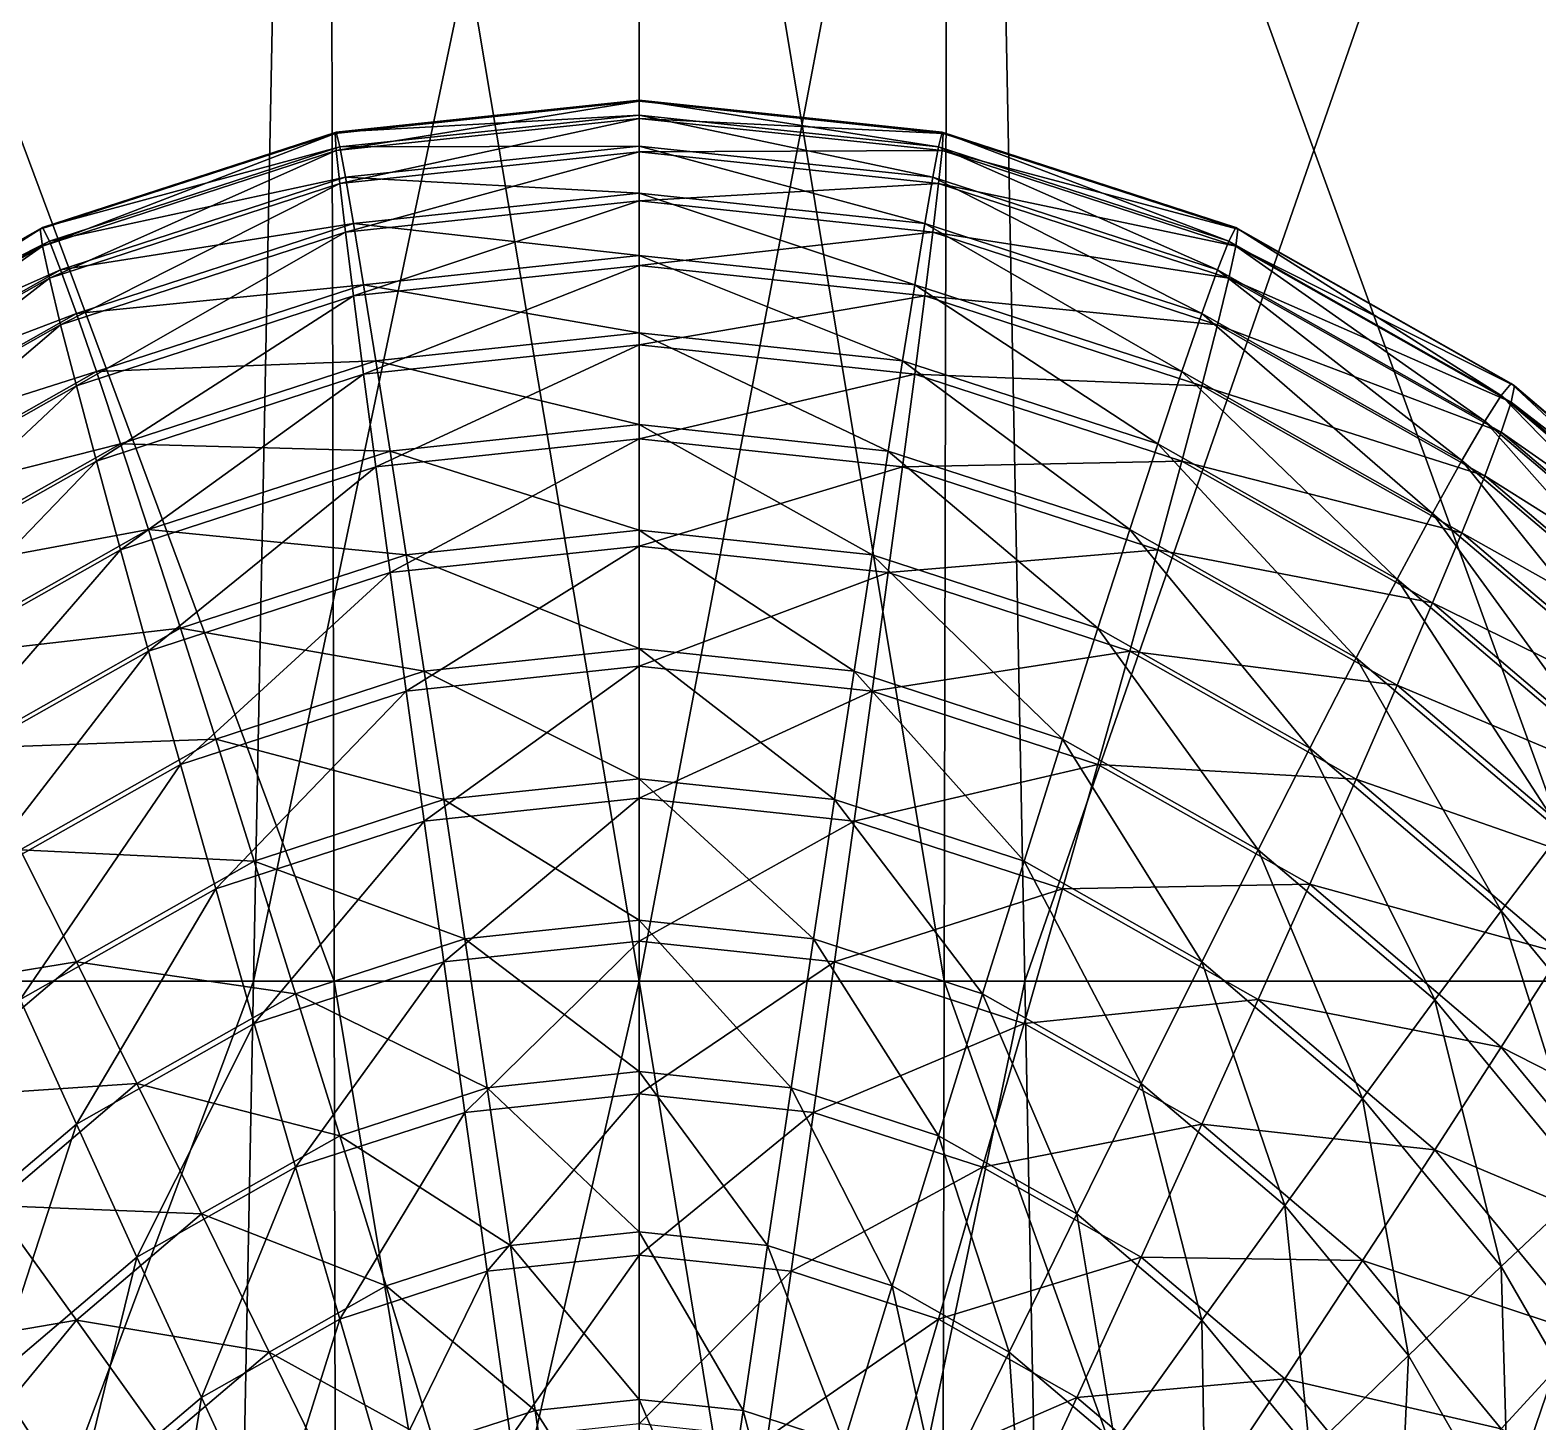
# Model space of a CAD drawing. Header units: metres. Extents: x -4.19 to 4.19, y -6.6 to 2.07.
# Drawn here: x -0.278 to 0.411, y -3.733 to -3.097 of the extents above; entities that cross this region are included whole.
import ezdxf

# ---------------------------------------------------------------- set-up
doc = ezdxf.new("R2010")
doc.units = ezdxf.units.M

msp = doc.modelspace()

# ---------------------------------------------------------------- linework, layer by layer
at = {"layer": 'Cockpit'}
for points in [[(-0.13892, -3.14455, 0.53681), (0, -3.12928, 0.52265), (0, -3.1298, 0.54049)], [(-0.13892, -3.14455, 0.53681), (-0.13839, -3.14396, 0.51899), (0, -3.12928, 0.52265)], [(-0.13839, -3.1524, 0.55282), (-0.13892, -3.14455, 0.53681), (0, -3.1298, 0.54049)], [(-0.13839, -3.14396, 0.51899), (0, -3.13614, 0.50311), (0, -3.12928, 0.52265)], [(-0.13839, -3.1524, 0.55282), (0, -3.1298, 0.54049), (0, -3.13771, 0.55648)], [(0, -3.1298, 0.54049), (0, -3.12928, 0.52265), (0.13839, -3.14396, 0.51899)], [(0, -3.12928, 0.52265), (0.13681, -3.15066, 0.49949), (0.13839, -3.14396, 0.51899)], [(0, -3.12928, 0.52265), (0, -3.13614, 0.50311), (0.13681, -3.15066, 0.49949)], [(0, -3.13771, 0.55648), (0, -3.1298, 0.54049), (0.13892, -3.14454, 0.53681)], [(0, -3.1298, 0.54049), (0.13839, -3.14396, 0.51899), (0.13892, -3.14454, 0.53681)], [(-0.13839, -3.14396, 0.51899), (-0.13681, -3.15066, 0.49949), (0, -3.13614, 0.50311)], [(-0.13681, -3.16746, 0.56689), (-0.13839, -3.1524, 0.55282), (0, -3.13771, 0.55648)], [(-0.13681, -3.15066, 0.49949), (0, -3.15034, 0.48202), (0, -3.13614, 0.50311)], [(-0.13681, -3.16746, 0.56689), (0, -3.13771, 0.55648), (0, -3.15295, 0.57051)], [(0, -3.13614, 0.50311), (0.13419, -3.16458, 0.47847), (0.13681, -3.15066, 0.49949)], [(0, -3.13614, 0.50311), (0, -3.15034, 0.48202), (0.13419, -3.16458, 0.47847)], [(0, -3.15295, 0.57051), (0, -3.13771, 0.55648), (0.13839, -3.1524, 0.55282)], [(0, -3.13771, 0.55648), (0.13892, -3.14454, 0.53681), (0.13839, -3.1524, 0.55282)], [(-0.27362, -3.18832, 0.5259), (-0.13839, -3.14396, 0.51899), (-0.13892, -3.14455, 0.53681)], [(-0.27362, -3.18832, 0.5259), (-0.27257, -3.18757, 0.50812), (-0.13839, -3.14396, 0.51899)], [(-0.27257, -3.19601, 0.54195), (-0.27362, -3.18832, 0.5259), (-0.13892, -3.14455, 0.53681)], [(-0.27257, -3.18757, 0.50812), (-0.13681, -3.15066, 0.49949), (-0.13839, -3.14396, 0.51899)], [(-0.27257, -3.19601, 0.54195), (-0.13892, -3.14455, 0.53681), (-0.13839, -3.1524, 0.55282)], [(0.13839, -3.14396, 0.51899), (0.13681, -3.15066, 0.49949), (0.26946, -3.19377, 0.48875)], [(0.13892, -3.14454, 0.53681), (0.13839, -3.14396, 0.51899), (0.27258, -3.18757, 0.50812)], [(0.13839, -3.14396, 0.51899), (0.26946, -3.19377, 0.48875), (0.27258, -3.18757, 0.50812)], [(0.13839, -3.1524, 0.55282), (0.13892, -3.14454, 0.53681), (0.27362, -3.18832, 0.5259)], [(0.13892, -3.14454, 0.53681), (0.27258, -3.18757, 0.50812), (0.27362, -3.18832, 0.5259)], [(-0.27257, -3.18757, 0.50812), (-0.26946, -3.19377, 0.48875), (-0.13681, -3.15066, 0.49949)], [(-0.26946, -3.21057, 0.55614), (-0.27257, -3.19601, 0.54195), (-0.13839, -3.1524, 0.55282)], [(-0.26946, -3.19377, 0.48875), (-0.13418, -3.16458, 0.47847), (-0.13681, -3.15066, 0.49949)], [(-0.26946, -3.21057, 0.55614), (-0.13839, -3.1524, 0.55282), (-0.13681, -3.16746, 0.56689)], [(-0.13681, -3.15066, 0.49949), (-0.13418, -3.16458, 0.47847), (0, -3.15034, 0.48202)], [(-0.13418, -3.18963, 0.57892), (-0.13681, -3.16746, 0.56689), (0, -3.15295, 0.57051)], [(-0.13418, -3.16458, 0.47847), (0, -3.17177, 0.45953), (0, -3.15034, 0.48202)], [(-0.13418, -3.18963, 0.57892), (0, -3.15295, 0.57051), (0, -3.17539, 0.58247)], [(0, -3.15034, 0.48202), (0.13054, -3.18562, 0.45607), (0.13419, -3.16458, 0.47847)], [(0, -3.15034, 0.48202), (0, -3.17177, 0.45953), (0.13054, -3.18562, 0.45607)], [(0, -3.15295, 0.57051), (0.13839, -3.1524, 0.55282), (0.13681, -3.16746, 0.56689)], [(0, -3.17539, 0.58247), (0, -3.15295, 0.57051), (0.13681, -3.16746, 0.56689)], [(0.13681, -3.15066, 0.49949), (0.13419, -3.16458, 0.47847), (0.26429, -3.20687, 0.46793)], [(0.13681, -3.15066, 0.49949), (0.26429, -3.20687, 0.46793), (0.26946, -3.19377, 0.48875)], [(0.13681, -3.16746, 0.56689), (0.13839, -3.1524, 0.55282), (0.27258, -3.19601, 0.54195)], [(0.13839, -3.1524, 0.55282), (0.27362, -3.18832, 0.5259), (0.27258, -3.19601, 0.54195)], [(-0.26946, -3.19377, 0.48875), (-0.26429, -3.20687, 0.46793), (-0.13418, -3.16458, 0.47847)], [(-0.26429, -3.23191, 0.56838), (-0.26946, -3.21057, 0.55614), (-0.13681, -3.16746, 0.56689)], [(-0.26429, -3.20687, 0.46793), (-0.13054, -3.18562, 0.45607), (-0.13418, -3.16458, 0.47847)], [(-0.26429, -3.23191, 0.56838), (-0.13681, -3.16746, 0.56689), (-0.13418, -3.18963, 0.57892)], [(-0.13418, -3.16458, 0.47847), (-0.13054, -3.18562, 0.45607), (0, -3.17177, 0.45953)], [(0, -3.17539, 0.58247), (0.13681, -3.16746, 0.56689), (0.13419, -3.18963, 0.57892)], [(0.13419, -3.16458, 0.47847), (0.13054, -3.18562, 0.45607), (0.25712, -3.22676, 0.44582)], [(0.13419, -3.16458, 0.47847), (0.25712, -3.22676, 0.44582), (0.26429, -3.20687, 0.46793)], [(0.13419, -3.18963, 0.57892), (0.13681, -3.16746, 0.56689), (0.26946, -3.21057, 0.55614)], [(0.13681, -3.16746, 0.56689), (0.27258, -3.19601, 0.54195), (0.26946, -3.21057, 0.55614)], [(-0.13054, -3.21872, 0.58882), (-0.13418, -3.18963, 0.57892), (0, -3.17539, 0.58247)], [(-0.13054, -3.18562, 0.45607), (0, -3.20027, 0.43581), (0, -3.17177, 0.45953)], [(-0.13054, -3.21872, 0.58882), (0, -3.17539, 0.58247), (0, -3.20487, 0.59227)], [(0, -3.17177, 0.45953), (0.1259, -3.21362, 0.43248), (0.13054, -3.18562, 0.45607)], [(0, -3.17177, 0.45953), (0, -3.20027, 0.43581), (0.1259, -3.21362, 0.43248)], [(0, -3.20487, 0.59227), (0, -3.17539, 0.58247), (0.13419, -3.18963, 0.57892)], [(-0.4, -3.2598, 0.50808), (-0.27257, -3.18757, 0.50812), (-0.27362, -3.18832, 0.5259)], [(-0.4, -3.2598, 0.50808), (-0.39848, -3.25878, 0.49037), (-0.27257, -3.18757, 0.50812)], [(-0.39848, -3.26721, 0.52419), (-0.4, -3.2598, 0.50808), (-0.27362, -3.18832, 0.5259)], [(-0.39848, -3.25878, 0.49037), (-0.26946, -3.19377, 0.48875), (-0.27257, -3.18757, 0.50812)], [(-0.39848, -3.26721, 0.52419), (-0.27362, -3.18832, 0.5259), (-0.27257, -3.19601, 0.54195)], [(-0.26429, -3.20687, 0.46793), (-0.25711, -3.22676, 0.44582), (-0.13054, -3.18562, 0.45607)], [(-0.25711, -3.22676, 0.44582), (-0.1259, -3.21363, 0.43248), (-0.13054, -3.18562, 0.45607)], [(-0.13054, -3.18562, 0.45607), (-0.1259, -3.21363, 0.43248), (0, -3.20027, 0.43581)], [(0.13054, -3.18562, 0.45607), (0.1259, -3.21362, 0.43248), (0.24798, -3.2533, 0.42259)], [(0.13054, -3.18562, 0.45607), (0.24798, -3.2533, 0.42259), (0.25712, -3.22676, 0.44582)], [(0.27258, -3.18757, 0.50812), (0.26946, -3.19377, 0.48875), (0.39392, -3.26416, 0.4712)], [(0.27362, -3.18832, 0.5259), (0.27258, -3.18757, 0.50812), (0.39848, -3.25878, 0.49037)], [(0.27258, -3.18757, 0.50812), (0.39392, -3.26416, 0.4712), (0.39848, -3.25878, 0.49037)], [(0.27258, -3.19601, 0.54195), (0.27362, -3.18832, 0.5259), (0.4, -3.2598, 0.50808)], [(0.27362, -3.18832, 0.5259), (0.39848, -3.25878, 0.49037), (0.4, -3.2598, 0.50808)], [(-0.39848, -3.25878, 0.49037), (-0.39392, -3.26416, 0.4712), (-0.26946, -3.19377, 0.48875)], [(-0.39392, -3.28097, 0.53859), (-0.39848, -3.26721, 0.52419), (-0.27257, -3.19601, 0.54195)], [(-0.39392, -3.26416, 0.4712), (-0.26429, -3.20687, 0.46793), (-0.26946, -3.19377, 0.48875)], [(-0.39392, -3.28097, 0.53859), (-0.27257, -3.19601, 0.54195), (-0.26946, -3.21057, 0.55614)], [(-0.25711, -3.25986, 0.57856), (-0.26429, -3.23191, 0.56838), (-0.13418, -3.18963, 0.57892)], [(-0.25711, -3.25986, 0.57856), (-0.13418, -3.18963, 0.57892), (-0.13054, -3.21872, 0.58882)], [(0, -3.20487, 0.59227), (0.13419, -3.18963, 0.57892), (0.13054, -3.21872, 0.58882)], [(0.13054, -3.21872, 0.58882), (0.13419, -3.18963, 0.57892), (0.26429, -3.23191, 0.56838)], [(0.13419, -3.18963, 0.57892), (0.26946, -3.21057, 0.55614), (0.26429, -3.23191, 0.56838)], [(0.26946, -3.19377, 0.48875), (0.26429, -3.20687, 0.46793), (0.38637, -3.27591, 0.45071)], [(0.26946, -3.19377, 0.48875), (0.38637, -3.27591, 0.45071), (0.39392, -3.26416, 0.4712)], [(0.26946, -3.21057, 0.55614), (0.27258, -3.19601, 0.54195), (0.39848, -3.26721, 0.52419)], [(0.27258, -3.19601, 0.54195), (0.4, -3.2598, 0.50808), (0.39848, -3.26721, 0.52419)], [(-0.1259, -3.21363, 0.43248), (0, -3.23561, 0.41105), (0, -3.20027, 0.43581)], [(0, -3.20027, 0.43581), (0.12031, -3.24837, 0.40786), (0.1259, -3.21362, 0.43248)], [(0, -3.20027, 0.43581), (0, -3.23561, 0.41105), (0.12031, -3.24837, 0.40786)], [(-0.39392, -3.26416, 0.4712), (-0.38637, -3.27591, 0.45071), (-0.26429, -3.20687, 0.46793)], [(-0.38637, -3.27591, 0.45071), (-0.25711, -3.22676, 0.44582), (-0.26429, -3.20687, 0.46793)], [(-0.1259, -3.25452, 0.5965), (-0.13054, -3.21872, 0.58882), (0, -3.20487, 0.59227)], [(-0.1259, -3.25452, 0.5965), (0, -3.20487, 0.59227), (0, -3.24116, 0.59983)], [(0, -3.24116, 0.59983), (0, -3.20487, 0.59227), (0.13054, -3.21872, 0.58882)], [(0.26429, -3.20687, 0.46793), (0.25712, -3.22676, 0.44582), (0.37588, -3.29393, 0.42907)], [(0.26429, -3.20687, 0.46793), (0.37588, -3.29393, 0.42907), (0.38637, -3.27591, 0.45071)], [(-0.38637, -3.30095, 0.55116), (-0.39392, -3.28097, 0.53859), (-0.26946, -3.21057, 0.55614)], [(-0.38637, -3.30095, 0.55116), (-0.26946, -3.21057, 0.55614), (-0.26429, -3.23191, 0.56838)], [(-0.25711, -3.22676, 0.44582), (-0.24798, -3.2533, 0.42259), (-0.1259, -3.21363, 0.43248)], [(-0.24798, -3.2533, 0.42259), (-0.12031, -3.24837, 0.40786), (-0.1259, -3.21363, 0.43248)], [(-0.1259, -3.21363, 0.43248), (-0.12031, -3.24837, 0.40786), (0, -3.23561, 0.41105)], [(0.1259, -3.21362, 0.43248), (0.12031, -3.24837, 0.40786), (0.23696, -3.28628, 0.39841)], [(0.1259, -3.21362, 0.43248), (0.23696, -3.28628, 0.39841), (0.24798, -3.2533, 0.42259)], [(0.26429, -3.23191, 0.56838), (0.26946, -3.21057, 0.55614), (0.39392, -3.28097, 0.53859)], [(0.26946, -3.21057, 0.55614), (0.39848, -3.26721, 0.52419), (0.39392, -3.28097, 0.53859)], [(-0.24798, -3.29419, 0.58661), (-0.25711, -3.25986, 0.57856), (-0.13054, -3.21872, 0.58882)], [(-0.24798, -3.29419, 0.58661), (-0.13054, -3.21872, 0.58882), (-0.1259, -3.25452, 0.5965)], [(0, -3.24116, 0.59983), (0.13054, -3.21872, 0.58882), (0.1259, -3.25452, 0.5965)], [(0.1259, -3.25452, 0.5965), (0.13054, -3.21872, 0.58882), (0.25712, -3.25986, 0.57856)], [(0.13054, -3.21872, 0.58882), (0.26429, -3.23191, 0.56838), (0.25712, -3.25986, 0.57856)], [(-0.38637, -3.27591, 0.45071), (-0.37588, -3.29393, 0.42907), (-0.25711, -3.22676, 0.44582)], [(-0.37588, -3.29393, 0.42907), (-0.24798, -3.2533, 0.42259), (-0.25711, -3.22676, 0.44582)], [(0.25712, -3.22676, 0.44582), (0.24798, -3.2533, 0.42259), (0.36252, -3.31808, 0.40643)], [(0.25712, -3.22676, 0.44582), (0.36252, -3.31808, 0.40643), (0.37588, -3.29393, 0.42907)], [(-0.37588, -3.32702, 0.56181), (-0.38637, -3.30095, 0.55116), (-0.26429, -3.23191, 0.56838)], [(-0.37588, -3.32702, 0.56181), (-0.26429, -3.23191, 0.56838), (-0.25711, -3.25986, 0.57856)], [(-0.12031, -3.24837, 0.40786), (0, -3.27753, 0.38543), (0, -3.23561, 0.41105)], [(0, -3.23561, 0.41105), (0.1138, -3.2896, 0.38242), (0.12031, -3.24837, 0.40786)], [(0, -3.23561, 0.41105), (0, -3.27753, 0.38543), (0.1138, -3.2896, 0.38242)], [(0.25712, -3.25986, 0.57856), (0.26429, -3.23191, 0.56838), (0.38637, -3.30095, 0.55116)], [(0.26429, -3.23191, 0.56838), (0.39392, -3.28097, 0.53859), (0.38637, -3.30095, 0.55116)], [(-0.12031, -3.29676, 0.60192), (-0.1259, -3.25452, 0.5965), (0, -3.24116, 0.59983)], [(-0.12031, -3.29676, 0.60192), (0, -3.24116, 0.59983), (0, -3.28399, 0.60511)], [(0, -3.28399, 0.60511), (0, -3.24116, 0.59983), (0.1259, -3.25452, 0.5965)], [(-0.24798, -3.2533, 0.42259), (-0.23696, -3.28628, 0.39841), (-0.12031, -3.24837, 0.40786)], [(-0.23696, -3.28628, 0.39841), (-0.11379, -3.2896, 0.38242), (-0.12031, -3.24837, 0.40786)], [(-0.12031, -3.24837, 0.40786), (-0.11379, -3.2896, 0.38242), (0, -3.27753, 0.38543)], [(0.12031, -3.24837, 0.40786), (0.1138, -3.2896, 0.38242), (0.22413, -3.32546, 0.37348)], [(0.12031, -3.24837, 0.40786), (0.22413, -3.32546, 0.37348), (0.23696, -3.28628, 0.39841)], [(-0.37588, -3.29393, 0.42907), (-0.36252, -3.31808, 0.40643), (-0.24798, -3.2533, 0.42259)], [(-0.36252, -3.31808, 0.40643), (-0.23696, -3.28628, 0.39841), (-0.24798, -3.2533, 0.42259)], [(-0.23696, -3.33467, 0.59247), (-0.24798, -3.29419, 0.58661), (-0.1259, -3.25452, 0.5965)], [(-0.23696, -3.33467, 0.59247), (-0.1259, -3.25452, 0.5965), (-0.12031, -3.29676, 0.60192)], [(0, -3.28399, 0.60511), (0.1259, -3.25452, 0.5965), (0.12031, -3.29676, 0.60192)], [(0.12031, -3.29676, 0.60192), (0.1259, -3.25452, 0.5965), (0.24798, -3.29419, 0.58661)], [(0.1259, -3.25452, 0.5965), (0.25712, -3.25986, 0.57856), (0.24798, -3.29419, 0.58661)], [(0.24798, -3.2533, 0.42259), (0.23696, -3.28628, 0.39841), (0.34641, -3.34819, 0.38298)], [(0.24798, -3.2533, 0.42259), (0.34641, -3.34819, 0.38298), (0.36252, -3.31808, 0.40643)], [(-0.36252, -3.35898, 0.57046), (-0.37588, -3.32702, 0.56181), (-0.25711, -3.25986, 0.57856)], [(-0.36252, -3.35898, 0.57046), (-0.25711, -3.25986, 0.57856), (-0.24798, -3.29419, 0.58661)], [(0.24798, -3.29419, 0.58661), (0.25712, -3.25986, 0.57856), (0.37588, -3.32702, 0.56181)], [(0.25712, -3.25986, 0.57856), (0.38637, -3.30095, 0.55116), (0.37588, -3.32702, 0.56181)], [(0.39392, -3.26416, 0.4712), (0.38637, -3.27591, 0.45071), (0.49671, -3.36961, 0.42735)], [(0.39848, -3.25878, 0.49037), (0.39392, -3.26416, 0.4712), (0.50642, -3.3597, 0.44738)], [(0.39392, -3.26416, 0.4712), (0.49671, -3.36961, 0.42735), (0.50642, -3.3597, 0.44738)], [(0.4, -3.2598, 0.50808), (0.39848, -3.25878, 0.49037), (0.51227, -3.35542, 0.46627)], [(0.39848, -3.25878, 0.49037), (0.50642, -3.3597, 0.44738), (0.51227, -3.35542, 0.46627)], [(0.39848, -3.26721, 0.52419), (0.4, -3.2598, 0.50808), (0.51423, -3.35681, 0.48389)], [(0.4, -3.2598, 0.50808), (0.51227, -3.35542, 0.46627), (0.51423, -3.35681, 0.48389)], [(0.39392, -3.28097, 0.53859), (0.39848, -3.26721, 0.52419), (0.51227, -3.36385, 0.5001)], [(0.39848, -3.26721, 0.52419), (0.51423, -3.35681, 0.48389), (0.51227, -3.36385, 0.5001)], [(-0.11379, -3.2896, 0.38242), (0, -3.32571, 0.35915), (0, -3.27753, 0.38543)], [(0, -3.27753, 0.38543), (0.10642, -3.337, 0.35633), (0.1138, -3.2896, 0.38242)], [(0, -3.27753, 0.38543), (0, -3.32571, 0.35915), (0.10642, -3.337, 0.35633)], [(0.38637, -3.27591, 0.45071), (0.37588, -3.29393, 0.42907), (0.48322, -3.38509, 0.40634)], [(0.38637, -3.27591, 0.45071), (0.48322, -3.38509, 0.40634), (0.49671, -3.36961, 0.42735)], [(-0.11379, -3.34511, 0.60503), (-0.12031, -3.29676, 0.60192), (0, -3.28399, 0.60511)], [(-0.11379, -3.34511, 0.60503), (0, -3.28399, 0.60511), (0, -3.33303, 0.60804)], [(0, -3.33303, 0.60804), (0, -3.28399, 0.60511), (0.12031, -3.29676, 0.60192)], [(0.38637, -3.30095, 0.55116), (0.39392, -3.28097, 0.53859), (0.50642, -3.3765, 0.51477)], [(0.39392, -3.28097, 0.53859), (0.51227, -3.36385, 0.5001), (0.50642, -3.3765, 0.51477)], [(-0.36252, -3.31808, 0.40643), (-0.34641, -3.34819, 0.38298), (-0.23696, -3.28628, 0.39841)], [(-0.34641, -3.34819, 0.38298), (-0.22413, -3.32546, 0.37348), (-0.23696, -3.28628, 0.39841)], [(-0.23696, -3.28628, 0.39841), (-0.22413, -3.32546, 0.37348), (-0.11379, -3.2896, 0.38242)], [(-0.22413, -3.32546, 0.37348), (-0.10642, -3.337, 0.35633), (-0.11379, -3.2896, 0.38242)], [(-0.11379, -3.2896, 0.38242), (-0.10642, -3.337, 0.35633), (0, -3.32571, 0.35915)], [(0.1138, -3.2896, 0.38242), (0.10642, -3.337, 0.35633), (0.2096, -3.37053, 0.34797)], [(0.1138, -3.2896, 0.38242), (0.2096, -3.37053, 0.34797), (0.22413, -3.32546, 0.37348)], [(0.23696, -3.28628, 0.39841), (0.22413, -3.32546, 0.37348), (0.32766, -3.38401, 0.35888)], [(0.23696, -3.28628, 0.39841), (0.32766, -3.38401, 0.35888), (0.34641, -3.34819, 0.38298)], [(-0.34641, -3.39657, 0.57704), (-0.36252, -3.35898, 0.57046), (-0.24798, -3.29419, 0.58661)], [(-0.34641, -3.39657, 0.57704), (-0.24798, -3.29419, 0.58661), (-0.23696, -3.33467, 0.59247)], [(-0.22413, -3.38097, 0.59609), (-0.23696, -3.33467, 0.59247), (-0.12031, -3.29676, 0.60192)], [(-0.22413, -3.38097, 0.59609), (-0.12031, -3.29676, 0.60192), (-0.11379, -3.34511, 0.60503)], [(0, -3.33303, 0.60804), (0.12031, -3.29676, 0.60192), (0.1138, -3.34511, 0.60503)], [(0.1138, -3.34511, 0.60503), (0.12031, -3.29676, 0.60192), (0.23696, -3.33467, 0.59247)], [(0.12031, -3.29676, 0.60192), (0.24798, -3.29419, 0.58661), (0.23696, -3.33467, 0.59247)], [(0.23696, -3.33467, 0.59247), (0.24798, -3.29419, 0.58661), (0.36252, -3.35898, 0.57046)], [(0.24798, -3.29419, 0.58661), (0.37588, -3.32702, 0.56181), (0.36252, -3.35898, 0.57046)], [(0.37588, -3.29393, 0.42907), (0.36252, -3.31808, 0.40643), (0.46605, -3.406, 0.38451)], [(0.37588, -3.29393, 0.42907), (0.46605, -3.406, 0.38451), (0.48322, -3.38509, 0.40634)], [(0.37588, -3.32702, 0.56181), (0.38637, -3.30095, 0.55116), (0.49671, -3.39466, 0.5278)], [(0.38637, -3.30095, 0.55116), (0.50642, -3.3765, 0.51477), (0.49671, -3.39466, 0.5278)], [(0.36252, -3.31808, 0.40643), (0.34641, -3.34819, 0.38298), (0.44534, -3.4322, 0.36203)], [(0.36252, -3.31808, 0.40643), (0.44534, -3.4322, 0.36203), (0.46605, -3.406, 0.38451)], [(-0.34641, -3.34819, 0.38298), (-0.32766, -3.38401, 0.35888), (-0.22413, -3.32546, 0.37348)], [(-0.32766, -3.38401, 0.35888), (-0.2096, -3.37054, 0.34797), (-0.22413, -3.32546, 0.37348)], [(-0.22413, -3.32546, 0.37348), (-0.2096, -3.37054, 0.34797), (-0.10642, -3.337, 0.35633)], [(-0.10642, -3.337, 0.35633), (0, -3.37978, 0.33241), (0, -3.32571, 0.35915)], [(0, -3.32571, 0.35915), (0.09823, -3.39021, 0.32981), (0.10642, -3.337, 0.35633)], [(0, -3.32571, 0.35915), (0, -3.37978, 0.33241), (0.09823, -3.39021, 0.32981)], [(0.22413, -3.32546, 0.37348), (0.2096, -3.37053, 0.34797), (0.30642, -3.42529, 0.33432)], [(0.22413, -3.32546, 0.37348), (0.30642, -3.42529, 0.33432), (0.32766, -3.38401, 0.35888)], [(0.36252, -3.35898, 0.57046), (0.37588, -3.32702, 0.56181), (0.48322, -3.41818, 0.53908)], [(0.37588, -3.32702, 0.56181), (0.49671, -3.39466, 0.5278), (0.48322, -3.41818, 0.53908)], [(-0.10642, -3.3992, 0.60581), (-0.11379, -3.34511, 0.60503), (0, -3.33303, 0.60804)], [(-0.10642, -3.3992, 0.60581), (0, -3.33303, 0.60804), (0, -3.38791, 0.60863)], [(0, -3.38791, 0.60863), (0, -3.33303, 0.60804), (0.1138, -3.34511, 0.60503)], [(-0.32766, -3.43952, 0.58149), (-0.34641, -3.39657, 0.57704), (-0.23696, -3.33467, 0.59247)], [(-0.32766, -3.43952, 0.58149), (-0.23696, -3.33467, 0.59247), (-0.22413, -3.38097, 0.59609)], [(-0.2096, -3.37054, 0.34797), (-0.09823, -3.39021, 0.32981), (-0.10642, -3.337, 0.35633)], [(-0.10642, -3.337, 0.35633), (-0.09823, -3.39021, 0.32981), (0, -3.37978, 0.33241)], [(0.10642, -3.337, 0.35633), (0.09823, -3.39021, 0.32981), (0.19348, -3.42116, 0.32209)], [(0.10642, -3.337, 0.35633), (0.19348, -3.42116, 0.32209), (0.2096, -3.37053, 0.34797)], [(0.1138, -3.34511, 0.60503), (0.23696, -3.33467, 0.59247), (0.22413, -3.38097, 0.59609)], [(0.22413, -3.38097, 0.59609), (0.23696, -3.33467, 0.59247), (0.34641, -3.39657, 0.57704)], [(0.23696, -3.33467, 0.59247), (0.36252, -3.35898, 0.57046), (0.34641, -3.39657, 0.57704)], [(-0.2096, -3.43274, 0.59745), (-0.22413, -3.38097, 0.59609), (-0.11379, -3.34511, 0.60503)], [(-0.2096, -3.43274, 0.59745), (-0.11379, -3.34511, 0.60503), (-0.10642, -3.3992, 0.60581)], [(0, -3.38791, 0.60863), (0.1138, -3.34511, 0.60503), (0.10642, -3.3992, 0.60581)], [(0.10642, -3.3992, 0.60581), (0.1138, -3.34511, 0.60503), (0.22413, -3.38097, 0.59609)], [(0.34641, -3.34819, 0.38298), (0.32766, -3.38401, 0.35888), (0.42123, -3.46348, 0.33907)], [(0.34641, -3.34819, 0.38298), (0.42123, -3.46348, 0.33907), (0.44534, -3.4322, 0.36203)], [(0.34641, -3.39657, 0.57704), (0.36252, -3.35898, 0.57046), (0.46605, -3.4469, 0.54854)], [(0.36252, -3.35898, 0.57046), (0.48322, -3.41818, 0.53908), (0.46605, -3.4469, 0.54854)], [(-0.32766, -3.38401, 0.35888), (-0.30642, -3.42529, 0.33432), (-0.2096, -3.37054, 0.34797)], [(-0.30642, -3.42529, 0.33432), (-0.19347, -3.42116, 0.32209), (-0.2096, -3.37054, 0.34797)], [(-0.2096, -3.37054, 0.34797), (-0.19347, -3.42116, 0.32209), (-0.09823, -3.39021, 0.32981)], [(0.2096, -3.37053, 0.34797), (0.19348, -3.42116, 0.32209), (0.28284, -3.4717, 0.30949)], [(0.2096, -3.37053, 0.34797), (0.28284, -3.4717, 0.30949), (0.30642, -3.42529, 0.33432)], [(-0.30642, -3.48749, 0.5838), (-0.32766, -3.43952, 0.58149), (-0.22413, -3.38097, 0.59609)], [(-0.30642, -3.48749, 0.5838), (-0.22413, -3.38097, 0.59609), (-0.2096, -3.43274, 0.59745)], [(-0.09823, -3.39021, 0.32981), (0, -3.43934, 0.30541), (0, -3.37978, 0.33241)], [(0, -3.37978, 0.33241), (0.0893, -3.44882, 0.30305), (0.09823, -3.39021, 0.32981)], [(0, -3.37978, 0.33241), (0, -3.43934, 0.30541), (0.0893, -3.44882, 0.30305)], [(0.10642, -3.3992, 0.60581), (0.22413, -3.38097, 0.59609), (0.2096, -3.43274, 0.59745)], [(0.2096, -3.43274, 0.59745), (0.22413, -3.38097, 0.59609), (0.32766, -3.43952, 0.58149)], [(0.22413, -3.38097, 0.59609), (0.34641, -3.39657, 0.57704), (0.32766, -3.43952, 0.58149)], [(-0.09823, -3.45863, 0.60425), (-0.10642, -3.3992, 0.60581), (0, -3.38791, 0.60863)], [(-0.09823, -3.45863, 0.60425), (0, -3.38791, 0.60863), (0, -3.44821, 0.60685)], [(0, -3.44821, 0.60685), (0, -3.38791, 0.60863), (0.10642, -3.3992, 0.60581)], [(0.32766, -3.38401, 0.35888), (0.30642, -3.42529, 0.33432), (0.39392, -3.49961, 0.31579)], [(0.32766, -3.38401, 0.35888), (0.39392, -3.49961, 0.31579), (0.42123, -3.46348, 0.33907)], [(-0.19347, -3.42116, 0.32209), (-0.08929, -3.44882, 0.30305), (-0.09823, -3.39021, 0.32981)], [(-0.09823, -3.39021, 0.32981), (-0.08929, -3.44882, 0.30305), (0, -3.43934, 0.30541)], [(0.09823, -3.39021, 0.32981), (0.0893, -3.44882, 0.30305), (0.17588, -3.47695, 0.29603)], [(0.09823, -3.39021, 0.32981), (0.17588, -3.47695, 0.29603), (0.19348, -3.42116, 0.32209)], [(-0.19347, -3.48959, 0.59653), (-0.2096, -3.43274, 0.59745), (-0.10642, -3.3992, 0.60581)], [(-0.19347, -3.48959, 0.59653), (-0.10642, -3.3992, 0.60581), (-0.09823, -3.45863, 0.60425)], [(0, -3.44821, 0.60685), (0.10642, -3.3992, 0.60581), (0.09823, -3.45863, 0.60425)], [(0.09823, -3.45863, 0.60425), (0.10642, -3.3992, 0.60581), (0.2096, -3.43274, 0.59745)], [(0.32766, -3.43952, 0.58149), (0.34641, -3.39657, 0.57704), (0.44534, -3.48058, 0.55609)], [(0.34641, -3.39657, 0.57704), (0.46605, -3.4469, 0.54854), (0.44534, -3.48058, 0.55609)], [(-0.30642, -3.42529, 0.33432), (-0.28284, -3.4717, 0.30949), (-0.19347, -3.42116, 0.32209)], [(-0.28284, -3.4717, 0.30949), (-0.17588, -3.47695, 0.29603), (-0.19347, -3.42116, 0.32209)], [(-0.19347, -3.42116, 0.32209), (-0.17588, -3.47695, 0.29603), (-0.08929, -3.44882, 0.30305)], [(0.19348, -3.42116, 0.32209), (0.17588, -3.47695, 0.29603), (0.25712, -3.5229, 0.28458)], [(0.19348, -3.42116, 0.32209), (0.25712, -3.5229, 0.28458), (0.28284, -3.4717, 0.30949)], [(0.30642, -3.42529, 0.33432), (0.28284, -3.4717, 0.30949), (0.36362, -3.5403, 0.29239)], [(0.30642, -3.42529, 0.33432), (0.36362, -3.5403, 0.29239), (0.39392, -3.49961, 0.31579)], [(-0.28284, -3.54013, 0.58393), (-0.30642, -3.48749, 0.5838), (-0.2096, -3.43274, 0.59745)], [(-0.28284, -3.54013, 0.58393), (-0.2096, -3.43274, 0.59745), (-0.19347, -3.48959, 0.59653)], [(0.09823, -3.45863, 0.60425), (0.2096, -3.43274, 0.59745), (0.19348, -3.48959, 0.59653)], [(0.19348, -3.48959, 0.59653), (0.2096, -3.43274, 0.59745), (0.30642, -3.48749, 0.5838)], [(0.2096, -3.43274, 0.59745), (0.32766, -3.43952, 0.58149), (0.30642, -3.48749, 0.5838)], [(-0.08929, -3.44882, 0.30305), (0, -3.50393, 0.27836), (0, -3.43934, 0.30541)], [(0, -3.43934, 0.30541), (0.07968, -3.51238, 0.27625), (0.0893, -3.44882, 0.30305)], [(0, -3.43934, 0.30541), (0, -3.50393, 0.27836), (0.07968, -3.51238, 0.27625)], [(0.30642, -3.48749, 0.5838), (0.32766, -3.43952, 0.58149), (0.42123, -3.51898, 0.56168)], [(0.32766, -3.43952, 0.58149), (0.44534, -3.48058, 0.55609), (0.42123, -3.51898, 0.56168)], [(-0.17588, -3.47695, 0.29603), (-0.07968, -3.51238, 0.27625), (-0.08929, -3.44882, 0.30305)], [(-0.08929, -3.52295, 0.60037), (-0.09823, -3.45863, 0.60425), (0, -3.44821, 0.60685)], [(-0.08929, -3.52295, 0.60037), (0, -3.44821, 0.60685), (0, -3.51347, 0.60273)], [(-0.08929, -3.44882, 0.30305), (-0.07968, -3.51238, 0.27625), (0, -3.50393, 0.27836)], [(0, -3.51347, 0.60273), (0, -3.44821, 0.60685), (0.09823, -3.45863, 0.60425)], [(0.0893, -3.44882, 0.30305), (0.07968, -3.51238, 0.27625), (0.15694, -3.53749, 0.26999)], [(0.0893, -3.44882, 0.30305), (0.15694, -3.53749, 0.26999), (0.17588, -3.47695, 0.29603)], [(-0.17588, -3.55108, 0.59335), (-0.19347, -3.48959, 0.59653), (-0.09823, -3.45863, 0.60425)], [(-0.17588, -3.55108, 0.59335), (-0.09823, -3.45863, 0.60425), (-0.08929, -3.52295, 0.60037)], [(0, -3.51347, 0.60273), (0.09823, -3.45863, 0.60425), (0.0893, -3.52295, 0.60037)], [(0.0893, -3.52295, 0.60037), (0.09823, -3.45863, 0.60425), (0.19348, -3.48959, 0.59653)], [(0.42123, -3.46348, 0.33907), (0.39392, -3.49961, 0.31579), (0.46946, -3.59122, 0.29295)], [(-0.36361, -3.5403, 0.29239), (-0.25711, -3.5229, 0.28458), (-0.28284, -3.4717, 0.30949)], [(-0.28284, -3.4717, 0.30949), (-0.25711, -3.5229, 0.28458), (-0.17588, -3.47695, 0.29603)], [(0.28284, -3.4717, 0.30949), (0.25712, -3.5229, 0.28458), (0.33054, -3.58526, 0.26903)], [(0.28284, -3.4717, 0.30949), (0.33054, -3.58526, 0.26903), (0.36362, -3.5403, 0.29239)], [(-0.25711, -3.5229, 0.28458), (-0.15694, -3.53749, 0.26999), (-0.17588, -3.47695, 0.29603)], [(-0.17588, -3.47695, 0.29603), (-0.15694, -3.53749, 0.26999), (-0.07968, -3.51238, 0.27625)], [(0.17588, -3.47695, 0.29603), (0.15694, -3.53749, 0.26999), (0.22943, -3.57849, 0.25977)], [(0.17588, -3.47695, 0.29603), (0.22943, -3.57849, 0.25977), (0.25712, -3.5229, 0.28458)], [(-0.25711, -3.59703, 0.58189), (-0.28284, -3.54013, 0.58393), (-0.19347, -3.48959, 0.59653)], [(-0.25711, -3.59703, 0.58189), (-0.19347, -3.48959, 0.59653), (-0.17588, -3.55108, 0.59335)], [(0.0893, -3.52295, 0.60037), (0.19348, -3.48959, 0.59653), (0.17588, -3.55108, 0.59335)], [(0.17588, -3.55108, 0.59335), (0.19348, -3.48959, 0.59653), (0.28284, -3.54013, 0.58393)], [(0.19348, -3.48959, 0.59653), (0.30642, -3.48749, 0.5838), (0.28284, -3.54013, 0.58393)], [(0.28284, -3.54013, 0.58393), (0.30642, -3.48749, 0.5838), (0.39392, -3.56181, 0.56527)], [(0.30642, -3.48749, 0.5838), (0.42123, -3.51898, 0.56168), (0.39392, -3.56181, 0.56527)], [(-0.07968, -3.51238, 0.27625), (0, -3.57305, 0.25147), (0, -3.50393, 0.27836)], [(0, -3.50393, 0.27836), (0.06946, -3.58042, 0.24963), (0.07968, -3.51238, 0.27625)], [(0, -3.50393, 0.27836), (0, -3.57305, 0.25147), (0.06946, -3.58042, 0.24963)], [(0.39392, -3.49961, 0.31579), (0.36362, -3.5403, 0.29239), (0.43334, -3.62487, 0.2713)], [(0.39392, -3.49961, 0.31579), (0.43334, -3.62487, 0.2713), (0.46946, -3.59122, 0.29295)], [(-0.15694, -3.53749, 0.26999), (-0.06946, -3.58042, 0.24963), (-0.07968, -3.51238, 0.27625)], [(-0.07968, -3.51238, 0.27625), (-0.06946, -3.58042, 0.24963), (0, -3.57305, 0.25147)], [(0.07968, -3.51238, 0.27625), (0.06946, -3.58042, 0.24963), (0.13681, -3.60231, 0.24417)], [(0.07968, -3.51238, 0.27625), (0.13681, -3.60231, 0.24417), (0.15694, -3.53749, 0.26999)], [(-0.07968, -3.59165, 0.59418), (-0.08929, -3.52295, 0.60037), (0, -3.51347, 0.60273)], [(-0.07968, -3.59165, 0.59418), (0, -3.51347, 0.60273), (0, -3.5832, 0.59629)], [(0, -3.5832, 0.59629), (0, -3.51347, 0.60273), (0.0893, -3.52295, 0.60037)], [(0.39392, -3.56181, 0.56527), (0.42123, -3.51898, 0.56168), (0.50201, -3.61695, 0.53726)], [(-0.36361, -3.5403, 0.29239), (-0.33054, -3.58526, 0.26903), (-0.25711, -3.5229, 0.28458)], [(-0.33054, -3.58526, 0.26903), (-0.22943, -3.57849, 0.25977), (-0.25711, -3.5229, 0.28458)], [(-0.25711, -3.5229, 0.28458), (-0.22943, -3.57849, 0.25977), (-0.15694, -3.53749, 0.26999)], [(-0.15694, -3.61676, 0.58792), (-0.17588, -3.55108, 0.59335), (-0.08929, -3.52295, 0.60037)], [(-0.15694, -3.61676, 0.58792), (-0.08929, -3.52295, 0.60037), (-0.07968, -3.59165, 0.59418)], [(0, -3.5832, 0.59629), (0.0893, -3.52295, 0.60037), (0.07968, -3.59165, 0.59418)], [(0.07968, -3.59165, 0.59418), (0.0893, -3.52295, 0.60037), (0.17588, -3.55108, 0.59335)], [(0.25712, -3.5229, 0.28458), (0.22943, -3.57849, 0.25977), (0.29495, -3.63413, 0.2459)], [(0.25712, -3.5229, 0.28458), (0.29495, -3.63413, 0.2459), (0.33054, -3.58526, 0.26903)], [(-0.33054, -3.65939, 0.56635), (-0.28284, -3.54013, 0.58393), (-0.25711, -3.59703, 0.58189)], [(-0.22943, -3.57849, 0.25977), (-0.13681, -3.60231, 0.24417), (-0.15694, -3.53749, 0.26999)], [(-0.15694, -3.53749, 0.26999), (-0.13681, -3.60231, 0.24417), (-0.06946, -3.58042, 0.24963)], [(0.15694, -3.53749, 0.26999), (0.13681, -3.60231, 0.24417), (0.2, -3.63805, 0.23526)], [(0.15694, -3.53749, 0.26999), (0.2, -3.63805, 0.23526), (0.22943, -3.57849, 0.25977)], [(0.17588, -3.55108, 0.59335), (0.28284, -3.54013, 0.58393), (0.25712, -3.59703, 0.58189)], [(0.25712, -3.59703, 0.58189), (0.28284, -3.54013, 0.58393), (0.36362, -3.60873, 0.56683)], [(0.28284, -3.54013, 0.58393), (0.39392, -3.56181, 0.56527), (0.36362, -3.60873, 0.56683)], [(0.36362, -3.5403, 0.29239), (0.33054, -3.58526, 0.26903), (0.39392, -3.66213, 0.24986)], [(0.36362, -3.5403, 0.29239), (0.39392, -3.66213, 0.24986), (0.43334, -3.62487, 0.2713)], [(-0.22943, -3.65776, 0.5777), (-0.25711, -3.59703, 0.58189), (-0.17588, -3.55108, 0.59335)], [(-0.22943, -3.65776, 0.5777), (-0.17588, -3.55108, 0.59335), (-0.15694, -3.61676, 0.58792)], [(0.07968, -3.59165, 0.59418), (0.17588, -3.55108, 0.59335), (0.15694, -3.61676, 0.58792)], [(0.15694, -3.61676, 0.58792), (0.17588, -3.55108, 0.59335), (0.25712, -3.59703, 0.58189)], [(0.36362, -3.60873, 0.56683), (0.39392, -3.56181, 0.56527), (0.46946, -3.65342, 0.54243)], [(0.39392, -3.56181, 0.56527), (0.50201, -3.61695, 0.53726), (0.46946, -3.65342, 0.54243)], [(-0.06946, -3.58042, 0.24963), (0, -3.64618, 0.22493), (0, -3.57305, 0.25147)], [(0, -3.57305, 0.25147), (0.05871, -3.65241, 0.22338), (0.06946, -3.58042, 0.24963)], [(0, -3.57305, 0.25147), (0, -3.64618, 0.22493), (0.05871, -3.65241, 0.22338)], [(-0.33054, -3.58526, 0.26903), (-0.29495, -3.63413, 0.2459), (-0.22943, -3.57849, 0.25977)], [(-0.29495, -3.63413, 0.2459), (-0.2, -3.63805, 0.23526), (-0.22943, -3.57849, 0.25977)], [(-0.22943, -3.57849, 0.25977), (-0.2, -3.63805, 0.23526), (-0.13681, -3.60231, 0.24417)], [(-0.13681, -3.60231, 0.24417), (-0.05871, -3.65241, 0.22338), (-0.06946, -3.58042, 0.24963)], [(-0.06946, -3.58042, 0.24963), (-0.05871, -3.65241, 0.22338), (0, -3.64618, 0.22493)], [(0.06946, -3.58042, 0.24963), (0.05871, -3.65241, 0.22338), (0.11564, -3.67091, 0.21876)], [(0.06946, -3.58042, 0.24963), (0.11564, -3.67091, 0.21876), (0.13681, -3.60231, 0.24417)], [(0.22943, -3.57849, 0.25977), (0.2, -3.63805, 0.23526), (0.25712, -3.68655, 0.22317)], [(0.22943, -3.57849, 0.25977), (0.25712, -3.68655, 0.22317), (0.29495, -3.63413, 0.2459)], [(-0.06946, -3.66422, 0.58575), (-0.07968, -3.59165, 0.59418), (0, -3.5832, 0.59629)], [(-0.06946, -3.66422, 0.58575), (0, -3.5832, 0.59629), (0, -3.65685, 0.58759)], [(0, -3.65685, 0.58759), (0, -3.5832, 0.59629), (0.07968, -3.59165, 0.59418)], [(0.33054, -3.58526, 0.26903), (0.29495, -3.63413, 0.2459), (0.35151, -3.70273, 0.2288)], [(0.33054, -3.58526, 0.26903), (0.35151, -3.70273, 0.2288), (0.39392, -3.66213, 0.24986)], [(-0.13681, -3.68611, 0.58029), (-0.15694, -3.61676, 0.58792), (-0.07968, -3.59165, 0.59418)], [(-0.13681, -3.68611, 0.58029), (-0.07968, -3.59165, 0.59418), (-0.06946, -3.66422, 0.58575)], [(0, -3.65685, 0.58759), (0.07968, -3.59165, 0.59418), (0.06946, -3.66422, 0.58575)], [(0.06946, -3.66422, 0.58575), (0.07968, -3.59165, 0.59418), (0.15694, -3.61676, 0.58792)], [(-0.29495, -3.7134, 0.56383), (-0.33054, -3.65939, 0.56635), (-0.25711, -3.59703, 0.58189)], [(-0.29495, -3.7134, 0.56383), (-0.25711, -3.59703, 0.58189), (-0.22943, -3.65776, 0.5777)], [(-0.2, -3.63805, 0.23526), (-0.11563, -3.67091, 0.21876), (-0.13681, -3.60231, 0.24417)], [(-0.13681, -3.60231, 0.24417), (-0.11563, -3.67091, 0.21876), (-0.05871, -3.65241, 0.22338)], [(0.13681, -3.60231, 0.24417), (0.11564, -3.67091, 0.21876), (0.16905, -3.70112, 0.21123)], [(0.13681, -3.60231, 0.24417), (0.16905, -3.70112, 0.21123), (0.2, -3.63805, 0.23526)], [(0.15694, -3.61676, 0.58792), (0.25712, -3.59703, 0.58189), (0.22943, -3.65776, 0.5777)], [(0.22943, -3.65776, 0.5777), (0.25712, -3.59703, 0.58189), (0.33054, -3.65939, 0.56635)], [(0.25712, -3.59703, 0.58189), (0.36362, -3.60873, 0.56683), (0.33054, -3.65939, 0.56635)], [(0.33054, -3.65939, 0.56635), (0.36362, -3.60873, 0.56683), (0.43334, -3.69329, 0.54574)], [(0.36362, -3.60873, 0.56683), (0.46946, -3.65342, 0.54243), (0.43334, -3.69329, 0.54574)], [(-0.2, -3.72185, 0.57138), (-0.22943, -3.65776, 0.5777), (-0.15694, -3.61676, 0.58792)], [(-0.2, -3.72185, 0.57138), (-0.15694, -3.61676, 0.58792), (-0.13681, -3.68611, 0.58029)], [(0.06946, -3.66422, 0.58575), (0.15694, -3.61676, 0.58792), (0.13681, -3.68611, 0.58029)], [(0.13681, -3.68611, 0.58029), (0.15694, -3.61676, 0.58792), (0.22943, -3.65776, 0.5777)], [(0.43334, -3.62487, 0.2713), (0.39392, -3.66213, 0.24986), (0.44534, -3.75119, 0.22766)], [(-0.35151, -3.70273, 0.2288), (-0.25711, -3.68655, 0.22317), (-0.29495, -3.63413, 0.2459)], [(-0.29495, -3.63413, 0.2459), (-0.25711, -3.68655, 0.22317), (-0.2, -3.63805, 0.23526)], [(0.29495, -3.63413, 0.2459), (0.25712, -3.68655, 0.22317), (0.30642, -3.74635, 0.20826)], [(0.29495, -3.63413, 0.2459), (0.30642, -3.74635, 0.20826), (0.35151, -3.70273, 0.2288)], [(-0.25711, -3.68655, 0.22317), (-0.16905, -3.70112, 0.21123), (-0.2, -3.63805, 0.23526)], [(-0.2, -3.63805, 0.23526), (-0.16905, -3.70112, 0.21123), (-0.11563, -3.67091, 0.21876)], [(0.2, -3.63805, 0.23526), (0.16905, -3.70112, 0.21123), (0.21732, -3.74212, 0.20101)], [(0.2, -3.63805, 0.23526), (0.21732, -3.74212, 0.20101), (0.25712, -3.68655, 0.22317)], [(-0.05871, -3.65241, 0.22338), (0, -3.72277, 0.19895), (0, -3.64618, 0.22493)], [(0, -3.64618, 0.22493), (0.04751, -3.72781, 0.19769), (0.05871, -3.65241, 0.22338)], [(0, -3.64618, 0.22493), (0, -3.72277, 0.19895), (0.04751, -3.72781, 0.19769)], [(-0.25711, -3.77036, 0.55929), (-0.29495, -3.7134, 0.56383), (-0.22943, -3.65776, 0.5777)], [(-0.25711, -3.77036, 0.55929), (-0.22943, -3.65776, 0.5777), (-0.2, -3.72185, 0.57138)], [(-0.11563, -3.67091, 0.21876), (-0.04751, -3.72781, 0.19769), (-0.05871, -3.65241, 0.22338)], [(-0.05871, -3.74012, 0.57513), (-0.06946, -3.66422, 0.58575), (0, -3.65685, 0.58759)], [(-0.05871, -3.65241, 0.22338), (-0.04751, -3.72781, 0.19769), (0, -3.72277, 0.19895)], [(-0.05871, -3.74012, 0.57513), (0, -3.65685, 0.58759), (0, -3.73389, 0.57668)], [(0, -3.73389, 0.57668), (0, -3.65685, 0.58759), (0.06946, -3.66422, 0.58575)], [(0.05871, -3.65241, 0.22338), (0.04751, -3.72781, 0.19769), (0.09358, -3.74279, 0.19396)], [(0.05871, -3.65241, 0.22338), (0.09358, -3.74279, 0.19396), (0.11564, -3.67091, 0.21876)], [(0.13681, -3.68611, 0.58029), (0.22943, -3.65776, 0.5777), (0.2, -3.72185, 0.57138)], [(0.2, -3.72185, 0.57138), (0.22943, -3.65776, 0.5777), (0.29495, -3.7134, 0.56383)], [(0.22943, -3.65776, 0.5777), (0.33054, -3.65939, 0.56635), (0.29495, -3.7134, 0.56383)], [(-0.11563, -3.75862, 0.57052), (-0.13681, -3.68611, 0.58029), (-0.06946, -3.66422, 0.58575)], [(-0.11563, -3.75862, 0.57052), (-0.06946, -3.66422, 0.58575), (-0.05871, -3.74012, 0.57513)], [(0, -3.73389, 0.57668), (0.06946, -3.66422, 0.58575), (0.05871, -3.74012, 0.57513)], [(0.05871, -3.74012, 0.57513), (0.06946, -3.66422, 0.58575), (0.13681, -3.68611, 0.58029)], [(0.29495, -3.7134, 0.56383), (0.33054, -3.65939, 0.56635), (0.39392, -3.73626, 0.54718)], [(0.33054, -3.65939, 0.56635), (0.43334, -3.69329, 0.54574), (0.39392, -3.73626, 0.54718)], [(0.39392, -3.66213, 0.24986), (0.35151, -3.70273, 0.2288), (0.39739, -3.7822, 0.20898)], [(0.39392, -3.66213, 0.24986), (0.39739, -3.7822, 0.20898), (0.44534, -3.75119, 0.22766)], [(-0.16905, -3.70112, 0.21123), (-0.09358, -3.74279, 0.19396), (-0.11563, -3.67091, 0.21876)], [(-0.11563, -3.67091, 0.21876), (-0.09358, -3.74279, 0.19396), (-0.04751, -3.72781, 0.19769)], [(0.11564, -3.67091, 0.21876), (0.09358, -3.74279, 0.19396), (0.13681, -3.76723, 0.18787)], [(0.11564, -3.67091, 0.21876), (0.13681, -3.76723, 0.18787), (0.16905, -3.70112, 0.21123)], [(-0.35151, -3.70273, 0.2288), (-0.30642, -3.74635, 0.20826), (-0.25711, -3.68655, 0.22317)], [(-0.30642, -3.74635, 0.20826), (-0.21732, -3.74212, 0.20101), (-0.25711, -3.68655, 0.22317)], [(-0.25711, -3.68655, 0.22317), (-0.21732, -3.74212, 0.20101), (-0.16905, -3.70112, 0.21123)], [(-0.16905, -3.78882, 0.56299), (-0.2, -3.72185, 0.57138), (-0.13681, -3.68611, 0.58029)], [(-0.16905, -3.78882, 0.56299), (-0.13681, -3.68611, 0.58029), (-0.11563, -3.75862, 0.57052)], [(0.05871, -3.74012, 0.57513), (0.13681, -3.68611, 0.58029), (0.11564, -3.75862, 0.57052)], [(0.11564, -3.75862, 0.57052), (0.13681, -3.68611, 0.58029), (0.2, -3.72185, 0.57138)], [(0.25712, -3.68655, 0.22317), (0.21732, -3.74212, 0.20101), (0.259, -3.79266, 0.18841)], [(0.25712, -3.68655, 0.22317), (0.259, -3.79266, 0.18841), (0.30642, -3.74635, 0.20826)], [(0.39392, -3.73626, 0.54718), (0.43334, -3.69329, 0.54574), (0.4899, -3.79126, 0.52132)], [(-0.21732, -3.74212, 0.20101), (-0.13681, -3.76723, 0.18787), (-0.16905, -3.70112, 0.21123)], [(-0.16905, -3.70112, 0.21123), (-0.13681, -3.76723, 0.18787), (-0.09358, -3.74279, 0.19396)], [(0.16905, -3.70112, 0.21123), (0.13681, -3.76723, 0.18787), (0.17588, -3.80041, 0.17959)], [(0.16905, -3.70112, 0.21123), (0.17588, -3.80041, 0.17959), (0.21732, -3.74212, 0.20101)], [(0.35151, -3.70273, 0.2288), (0.30642, -3.74635, 0.20826), (0.34641, -3.81562, 0.19099)], [(0.35151, -3.70273, 0.2288), (0.34641, -3.81562, 0.19099), (0.39739, -3.7822, 0.20898)], [(-0.30642, -3.83015, 0.54438), (-0.29495, -3.7134, 0.56383), (-0.25711, -3.77036, 0.55929)], [(0.2, -3.72185, 0.57138), (0.29495, -3.7134, 0.56383), (0.25712, -3.77036, 0.55929)], [(0.25712, -3.77036, 0.55929), (0.29495, -3.7134, 0.56383), (0.35151, -3.782, 0.54672)], [(0.29495, -3.7134, 0.56383), (0.39392, -3.73626, 0.54718), (0.35151, -3.782, 0.54672)], [(-0.21732, -3.82982, 0.55276), (-0.25711, -3.77036, 0.55929), (-0.2, -3.72185, 0.57138)], [(-0.21732, -3.82982, 0.55276), (-0.2, -3.72185, 0.57138), (-0.16905, -3.78882, 0.56299)], [(-0.04751, -3.72781, 0.19769), (0, -3.80223, 0.17373), (0, -3.72277, 0.19895)], [(0, -3.72277, 0.19895), (0.03596, -3.80605, 0.17278), (0.04751, -3.72781, 0.19769)], [(0, -3.72277, 0.19895), (0, -3.80223, 0.17373), (0.03596, -3.80605, 0.17278)], [(0.11564, -3.75862, 0.57052), (0.2, -3.72185, 0.57138), (0.16905, -3.78882, 0.56299)], [(0.16905, -3.78882, 0.56299), (0.2, -3.72185, 0.57138), (0.25712, -3.77036, 0.55929)], [(-0.09358, -3.74279, 0.19396), (-0.03595, -3.80605, 0.17278), (-0.04751, -3.72781, 0.19769)], [(-0.04751, -3.72781, 0.19769), (-0.03595, -3.80605, 0.17278), (0, -3.80223, 0.17373)], [(0.04751, -3.72781, 0.19769), (0.03596, -3.80605, 0.17278), (0.07082, -3.81738, 0.16996)], [(0.04751, -3.72781, 0.19769), (0.07082, -3.81738, 0.16996), (0.09358, -3.74279, 0.19396)]]:
    msp.add_3dface(points, dxfattribs=at)
at = {"layer": 'Hull 2'}
for points in [[(-0.15974, -2.69172, 0.83518), (-0.47879, -3.53172, 0.45609), (-0.46842, -2.69172, 0.64709)], [(-0.15974, -2.69172, 0.83518), (-0.17619, -3.53172, 0.63574), (-0.47879, -3.53172, 0.45609)], [(-0.45198, -2.69172, -0.74094), (-0.1394, -3.53172, -0.85255), (-0.14124, -2.69172, -0.93274)], [(-0.45198, -2.69172, -0.74094), (-0.44608, -3.53172, -0.65879), (-0.1394, -3.53172, -0.85255)], [(0, -2.69172, 0.99258), (-0.17619, -3.53172, 0.63574), (-0.15974, -2.69172, 0.83518)], [(0, -2.69172, 0.99258), (0, -3.53172, 0.85313), (-0.17619, -3.53172, 0.63574)], [(-0.14124, -2.69172, -0.93274), (0, -3.53172, -0.94062), (0, -2.69172, -1.01992)], [(-0.14124, -2.69172, -0.93274), (-0.1394, -3.53172, -0.85255), (0, -3.53172, -0.94062)], [(0.15975, -2.69172, 0.83518), (0, -3.53172, 0.85313), (0, -2.69172, 0.99258)], [(0.15975, -2.69172, 0.83518), (0.1762, -3.53172, 0.63574), (0, -3.53172, 0.85313)], [(0, -2.69172, -1.01992), (0.1394, -3.53172, -0.85255), (0.14124, -2.69172, -0.93274)], [(0, -2.69172, -1.01992), (0, -3.53172, -0.94062), (0.1394, -3.53172, -0.85255)], [(0.14124, -2.69172, -0.93274), (0.1394, -3.53172, -0.85255), (0.44608, -3.53172, -0.65879)], [(0.14124, -2.69172, -0.93274), (0.44608, -3.53172, -0.65879), (0.45198, -2.69172, -0.74094)], [(0.46843, -2.69172, 0.64709), (0.1762, -3.53172, 0.63574), (0.15975, -2.69172, 0.83518)], [(0.46843, -2.69172, 0.64709), (0.47879, -3.53172, 0.45609), (0.1762, -3.53172, 0.63574)], [(-0.17619, -3.53172, 0.63574), (-0.4892, -4.37172, 0.24486), (-0.47879, -3.53172, 0.45609)], [(-0.17619, -3.53172, 0.63574), (-0.1927, -4.37172, 0.40964), (-0.4892, -4.37172, 0.24486)], [(-0.44608, -3.53172, -0.65879), (-0.13756, -4.37172, -0.74257), (-0.1394, -3.53172, -0.85255)], [(-0.44608, -3.53172, -0.65879), (-0.44018, -4.37172, -0.55349), (-0.13756, -4.37172, -0.74257)], [(0, -3.53172, 0.85313), (-0.1927, -4.37172, 0.40964), (-0.17619, -3.53172, 0.63574)], [(0, -3.53172, 0.85313), (0, -4.37172, 0.68086), (-0.1927, -4.37172, 0.40964)], [(-0.1394, -3.53172, -0.85255), (0, -4.37172, -0.82852), (0, -3.53172, -0.94062)], [(-0.1394, -3.53172, -0.85255), (-0.13756, -4.37172, -0.74257), (0, -4.37172, -0.82852)], [(0.1762, -3.53172, 0.63574), (0, -4.37172, 0.68086), (0, -3.53172, 0.85313)], [(0.1762, -3.53172, 0.63574), (0.19271, -4.37172, 0.40964), (0, -4.37172, 0.68086)], [(0, -3.53172, -0.94062), (0.13756, -4.37172, -0.74257), (0.1394, -3.53172, -0.85255)], [(0, -3.53172, -0.94062), (0, -4.37172, -0.82852), (0.13756, -4.37172, -0.74257)], [(0.1394, -3.53172, -0.85255), (0.13756, -4.37172, -0.74257), (0.44018, -4.37172, -0.55349)], [(0.1394, -3.53172, -0.85255), (0.44018, -4.37172, -0.55349), (0.44608, -3.53172, -0.65879)], [(0.47879, -3.53172, 0.45609), (0.19271, -4.37172, 0.40964), (0.1762, -3.53172, 0.63574)], [(0.47879, -3.53172, 0.45609), (0.4892, -4.37172, 0.24486), (0.19271, -4.37172, 0.40964)]]:
    msp.add_3dface(points, dxfattribs=at)

doc.saveas('drawing.dxf')
